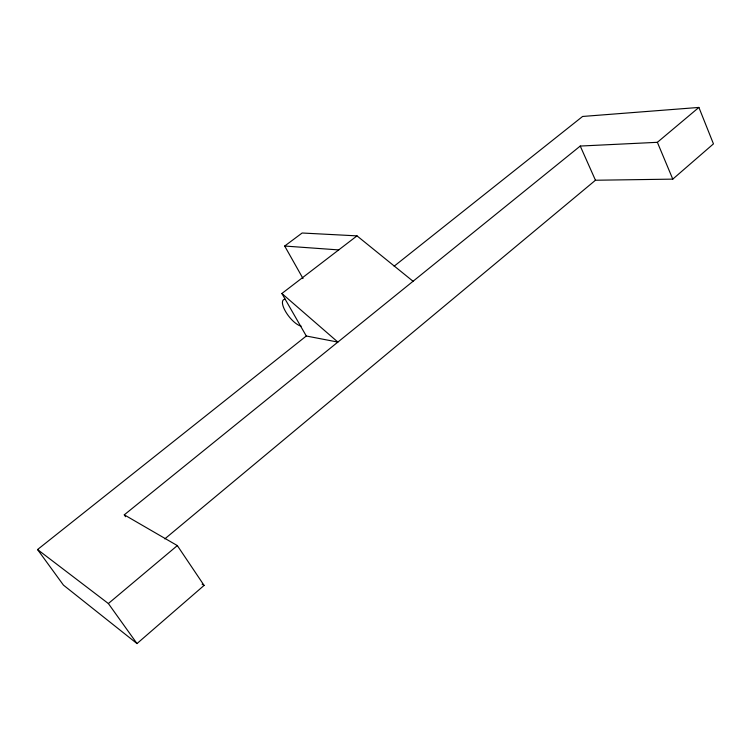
<?xml version="1.0" encoding="UTF-8"?>
<svg xmlns="http://www.w3.org/2000/svg" width="751" height="751" viewBox="0 0 751 751"><rect width="100%" height="100%" fill="white"/><g stroke="black" fill="none" stroke-linecap="round" stroke-linejoin="round"><path stroke-width="1.13" d="M413.059 281.268L357.007 235.87L281.878 293.5L337.875 342.08L306.295 336.007L37.55 549.544L63.441 585.113L137.001 643.569L204.094 585.404L177.33 545.592L124.281 514.829L580.251 146.051L657.378 142.314L698.899 107.431L713.45 143.873L672.774 179.132L595.459 180.24L164.798 538.889M37.55 549.544L108.36 603.532L177.33 545.592M394.153 266.192L582.598 116.461L698.899 107.431M303.01 278.537L284.685 246.037L302.137 233.007L357.007 235.87M284.685 246.037L338.701 249.914M202.103 584.184L204.094 585.404M108.36 603.532L137.001 643.569M124.281 514.829L125.567 516.716M281.878 293.5L306.295 336.007M580.251 146.051L595.459 180.24M657.378 142.314L672.774 179.132M301.142 326.122A16.466 5.989 52 0 1 285.774 311.872A16.466 5.989 52 0 1 285.202 299.245"/></g></svg>
